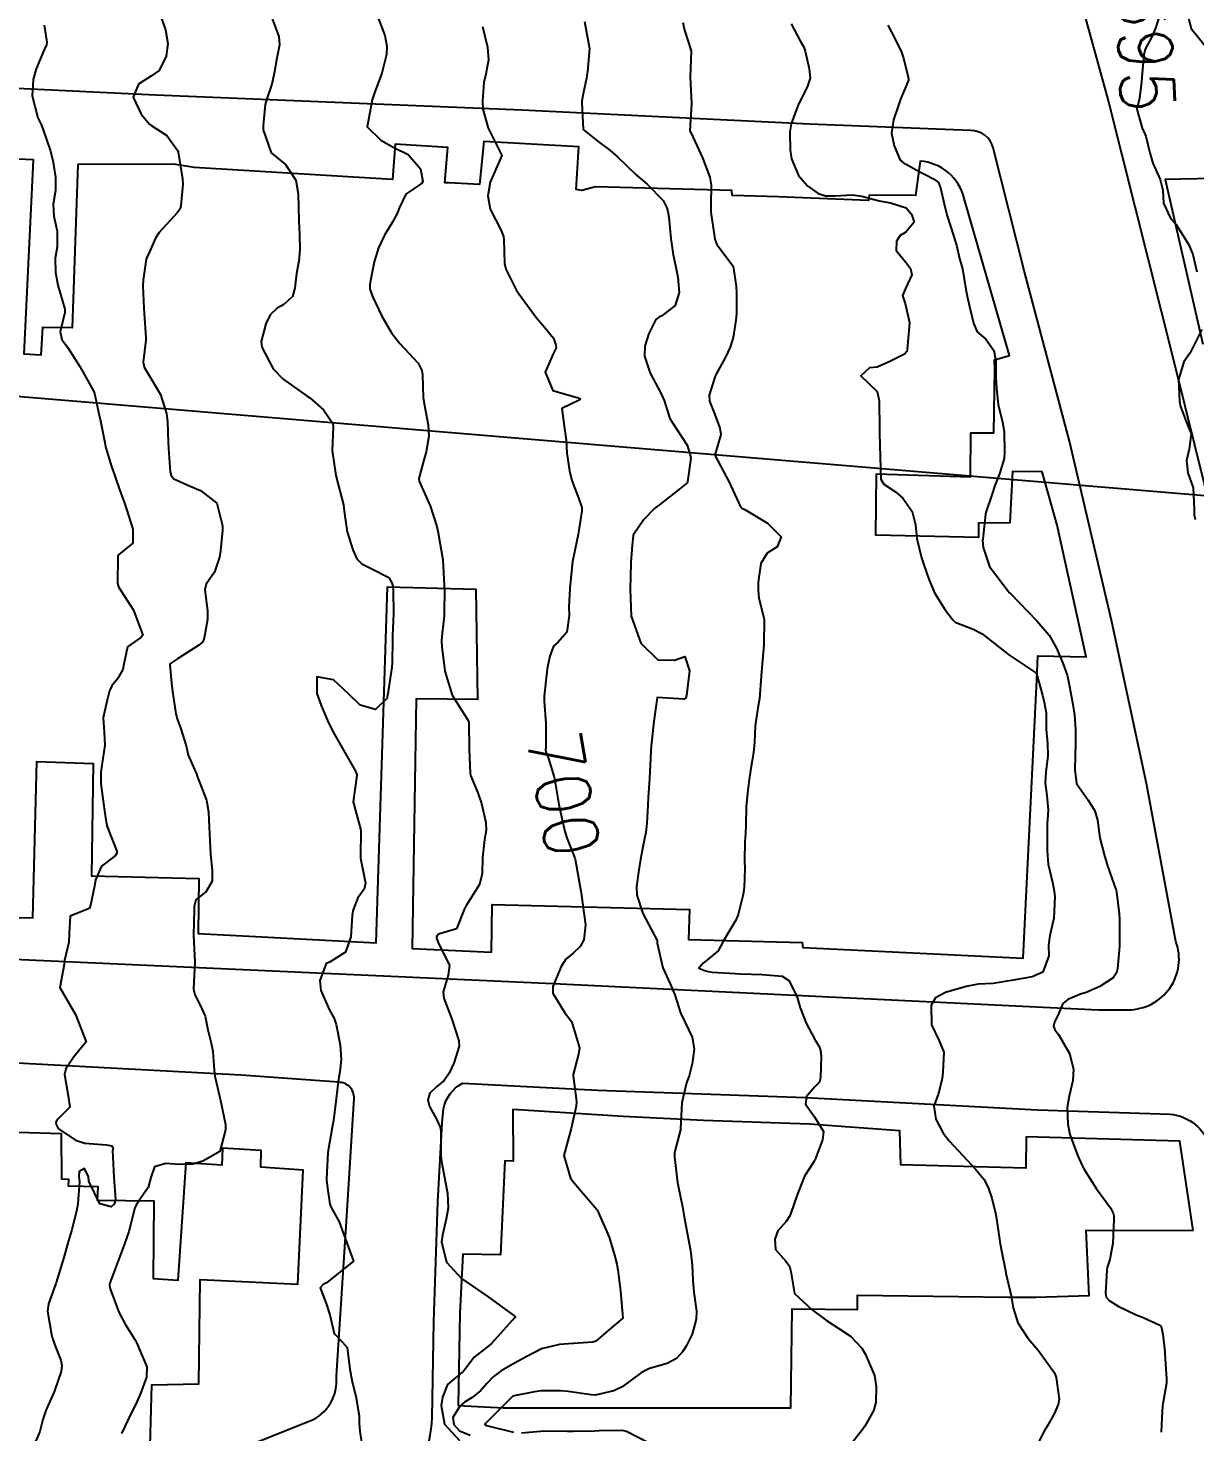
# Model space of a CAD drawing. Header units: metres. Extents: x 292545 to 299085, y 7450245 to 7463078.
# Drawn here: x 296880.8 to 296967.2, y 7453024 to 7453128 of the extents above; entities that cross this region are included whole.
import ezdxf
from ezdxf.enums import TextEntityAlignment as Align

# ---------------------------------------------------------------- set-up
doc = ezdxf.new("R2010")
doc.units = ezdxf.units.M
doc.linetypes.add('CONTINUO', pattern=[0])
for name, color, linetype in [('Cotas', 45, 'Continuous'), ('Curvas de Nivel 1m', 11, 'Continuous'), ('Curvas de Nivel 5m', 15, 'Continuous'), ('Edificações', 30, 'Continuous'), ('TEXTO', 45, 'Continuous'), ('Vias Primárias', 230, 'Continuous')]:
    doc.layers.add(name, color=color, linetype=linetype)
doc.styles.add('Style-STANDARD', font='STANDARD.shx')

msp = doc.modelspace()

# ---------------------------------------------------------------- linework, layer by layer
at = {"layer": 'Curvas de Nivel 1m', "flags": 128}
for points, elevation in [([(296890.6, 7453128.88), (296890.93, 7453127.89), (296891.1, 7453126.87), (296890.98, 7453125.94), (296890.47, 7453124.88), (296889.91, 7453124.48), (296888.94, 7453123.86), (296888.55, 7453122.9), (296889.14, 7453121.64), (296889.76, 7453120.89), (296889.86, 7453120.83), (296891.03, 7453120.05), (296891.84, 7453118.92), (296891.87, 7453118.86), (296891.88, 7453118.83), (296892.2, 7453116.86), (296892.21, 7453116.45), (296892.08, 7453114.86), (296892.02, 7453114.63), (296891.79, 7453114.32), (296890.46, 7453112.88), (296890.2, 7453112.45), (296889.75, 7453111.44), (296889.57, 7453111.06), (296889.51, 7453110.89), (296889.28, 7453109.34), (296889.26, 7453108.89), (296889.34, 7453107.26), (296889.36, 7453106.89), (296889.48, 7453105.08), (296889.48, 7453104.89), (296889.28, 7453103.27), (296889.36, 7453102.89), (296889.65, 7453102.4), (296890.56, 7453100.88), (296891.01, 7453099.47), (296891.08, 7453098.88), (296891.13, 7453097.33), (296891.15, 7453096.87), (296891.28, 7453095.15), (296891.36, 7453094.87), (296891.55, 7453094.64), (296892.77, 7453094.08), (296893.54, 7453093.76), (296894.74, 7453092.83), (296895.17, 7453091.16), (296895.16, 7453090.82), (296895.02, 7453089.3), (296894.94, 7453088.83), (296894.57, 7453087.73), (296893.95, 7453086.84), (296893.85, 7453086.44), (296894.05, 7453084.83), (296894.05, 7453084.21), (296893.79, 7453082.84), (296893.69, 7453082.56), (296893.41, 7453082.31), (296891.83, 7453081.3), (296891.39, 7453081.01), (296891.31, 7453080.95), (296891.26, 7453080.87), (296891.37, 7453079.49), (296891.46, 7453078.87), (296891.7, 7453077.22), (296891.79, 7453076.86), (296892.08, 7453076.11), (296892.46, 7453074.85), (296892.61, 7453074.16), (296893.2, 7453072.84), (296893.23, 7453072.78), (296893.29, 7453072.62), (296893.97, 7453070.83), (296894.13, 7453069.96), (296894.18, 7453068.83), (296894.22, 7453067.85), (296894.26, 7453066.83), (296894.4, 7453065.63), (296894.4, 7453064.83), (296893.96, 7453064.06), (296893.18, 7453063.45), (296893.06, 7453062.95), (296893.06, 7453062.84), (296893.06, 7453062.73), (296893.02, 7453060.84), (296893.12, 7453058.84), (296893.01, 7453056.85), (296893.1, 7453056.44), (296893.63, 7453055.38), (296893.88, 7453054.84), (296894.08, 7453053.82), (296894.31, 7453052.83), (296894.45, 7453052.23), (296894.53, 7453050.83), (296894.6, 7453050.39), (296894.96, 7453048.82), (296894.97, 7453048.78), (296895, 7453048.59), (296895.37, 7453046.82), (296895.37, 7453046.42), (296894.96, 7453044.82), (296893.7, 7453044.09), (296892.95, 7453043.89), (296891.95, 7453043.85), (296890.95, 7453043.93), (296890.13, 7453043.69), (296889.84, 7453042.88), (296889.65, 7453042.16), (296888.91, 7453041.09), (296888.78, 7453040.89), (296888.67, 7453040.65), (296888.22, 7453038.9), (296887.88, 7453037.9), (296887.51, 7453036.91), (296886.85, 7453035.14), (296886.78, 7453034.98), (296886.78, 7453034.92), (296886.84, 7453034.64), (296887.49, 7453032.91), (296887.95, 7453032.04), (296888.66, 7453030.89), (296888.71, 7453030.81), (296888.79, 7453030.67), (296889.56, 7453028.88), (296889.54, 7453028.1), (296889.09, 7453026.89), (296888.73, 7453026.1), (296888.33, 7453025.3), (296888.15, 7453024.91), (296887.69, 7453023.93)], 703), ([(296898.82, 7453128.78), (296899.34, 7453127.38), (296899.37, 7453126.78), (296899.14, 7453125.55), (296899.02, 7453124.78), (296898.82, 7453123.86), (296898.44, 7453122.78), (296898.33, 7453122.35), (296898.18, 7453120.79), (296898.17, 7453120.48), (296898.77, 7453118.78), (296899.83, 7453117.9), (296900.58, 7453116.76), (296900.77, 7453115.73), (296900.79, 7453114.76), (296900.82, 7453113.72), (296900.87, 7453112.76), (296900.89, 7453111.62), (296900.81, 7453110.76), (296900.65, 7453109.84), (296900.52, 7453108.76), (296900.35, 7453108.13), (296899.71, 7453107.54), (296899.21, 7453107.27), (296898.7, 7453106.78), (296898.37, 7453106.11), (296898.02, 7453104.79), (296898.07, 7453104.38), (296898.91, 7453102.78), (296899.64, 7453102.02), (296901.44, 7453100.75), (296901.62, 7453100.63), (296902.63, 7453099.75), (296903.33, 7453098.72), (296903.36, 7453098.48), (296903.29, 7453096.72), (296903.56, 7453094.89), (296903.59, 7453094.72), (296903.61, 7453094.67), (296904.11, 7453092.71), (296904.2, 7453092.03), (296904.39, 7453090.71), (296904.82, 7453089.38), (296905.11, 7453088.7), (296905.48, 7453088.33), (296906.18, 7453087.99), (296907.47, 7453087.33), (296907.71, 7453086.92), (296907.77, 7453086.68), (296907.8, 7453086.33), (296907.83, 7453084.67), (296907.75, 7453083.01), (296907.74, 7453082.68), (296907.73, 7453081.01), (296907.69, 7453080.68), (296907.4, 7453078.72), (296907.39, 7453078.68), (296907.36, 7453078.39), (296906.49, 7453077.55), (296905.35, 7453077.86), (296904.49, 7453078.71), (296903.38, 7453079.75), (296902.15, 7453079.97), (296902.15, 7453078.74), (296902.47, 7453077.85), (296902.93, 7453076.73), (296903.33, 7453075.92), (296904.02, 7453074.71), (296905.01, 7453072.99), (296905.11, 7453072.7), (296905.09, 7453072.5), (296904.84, 7453070.71), (296905.25, 7453069.16), (296905.38, 7453068.7), (296905.4, 7453068.54), (296905.37, 7453066.7), (296905.39, 7453066.53), (296905.75, 7453064.69), (296905.65, 7453064.24), (296905.18, 7453063.61), (296904.84, 7453062.71), (296904.77, 7453062.31), (296904.66, 7453060.71), (296904.26, 7453059.59), (296903.12, 7453058.85), (296903.03, 7453058.82), (296902.83, 7453058.73), (296902.36, 7453057.49), (296902.45, 7453056.74), (296903.09, 7453055.29), (296903.29, 7453054.93), (296903.4, 7453054.73), (296903.57, 7453054.22), (296903.88, 7453052.72), (296903.94, 7453051.62), (296903.85, 7453050.72), (296903.73, 7453050.01), (296903.57, 7453048.72), (296903.37, 7453047.11), (296903.3, 7453046.73), (296902.96, 7453044.73), (296902.87, 7453042.8), (296902.86, 7453042.73), (296902.93, 7453042.11), (296903.1, 7453040.92), (296903.18, 7453040.73), (296903.79, 7453039.6), (296904.11, 7453038.71), (296904.86, 7453036.7), (296902.85, 7453035.09), (296902.62, 7453034.96), (296902.4, 7453034.73), (296902.83, 7453033.56), (296903.1, 7453032.73), (296903.43, 7453031.35), (296904.03, 7453030.71), (296904.39, 7453030.3), (296904.6, 7453028.7), (296904.76, 7453027.77), (296905.03, 7453026.7), (296905.27, 7453025.24), (296905.27, 7453024.7), (296905.33, 7453024.09), (296905.56, 7453022.7)], 702), ([(296966.52, 7453129.43), (296966.9, 7453127.97), (296967.94, 7453126.7)], 694), ([(296881.95, 7453128.22), (296882.16, 7453126.98), (296882.13, 7453126.78), (296881.93, 7453126.36), (296881.35, 7453124.99), (296881.13, 7453124.21), (296881.06, 7453122.99), (296881.48, 7453121.37), (296881.69, 7453120.98), (296881.74, 7453120.86), (296881.86, 7453120.56), (296882.39, 7453118.97), (296882.59, 7453118.21), (296882.8, 7453116.97), (296882.8, 7453115.98), (296882.61, 7453114.97), (296882.67, 7453114.09), (296882.92, 7453112.97), (296882.91, 7453111.81), (296882.77, 7453110.97), (296882.79, 7453109.91), (296882.96, 7453108.97), (296883.47, 7453107.2), (296883.49, 7453106.96), (296883.14, 7453105.51), (296883.26, 7453104.96), (296883.67, 7453104.38), (296884.59, 7453102.95), (296885.63, 7453101.11), (296885.69, 7453100.94), (296886.03, 7453099.35), (296886.12, 7453098.93), (296886.36, 7453097.7), (296886.52, 7453096.93), (296886.94, 7453095.54), (296887.16, 7453094.92), (296887.26, 7453094.63), (296887.54, 7453093.84), (296887.87, 7453092.91), (296888.04, 7453092.39), (296888.51, 7453090.9), (296888.53, 7453089.87), (296887.48, 7453089.03), (296887.43, 7453088.97), (296887.41, 7453088.91), (296887.4, 7453088.83), (296887.38, 7453086.91), (296887.46, 7453086.64), (296888.57, 7453084.9), (296889.25, 7453083.05), (296889.1, 7453082.89), (296888.13, 7453082.18), (296887.84, 7453080.91), (296887.77, 7453080.52), (296887.38, 7453079.81), (296886.97, 7453079.31), (296886.8, 7453078.92), (296886.58, 7453078.14), (296886.33, 7453076.93), (296886.39, 7453075.87), (296886.44, 7453074.92), (296886.29, 7453073.92), (296886.14, 7453072.93), (296886.14, 7453072.08), (296886.3, 7453070.93), (296886.48, 7453069.7), (296886.6, 7453068.93), (296887.23, 7453067.31), (296887.33, 7453067.03), (296887.33, 7453066.92), (296887.22, 7453066.7), (296886.2, 7453065.95), (296885.76, 7453064.93), (296885.67, 7453064.46), (296885.37, 7453062.94), (296885.29, 7453062.82), (296885.17, 7453062.76), (296883.87, 7453062.25), (296883.8, 7453060.95), (296883.77, 7453060.33), (296883.46, 7453058.96), (296883.42, 7453058.66), (296883.1, 7453056.96), (296884.27, 7453054.95), (296885.05, 7453052.94), (296884.16, 7453051.83), (296883.56, 7453050.95), (296883.46, 7453050.52), (296883.72, 7453048.95), (296883.86, 7453048.09), (296882.99, 7453047.23), (296882.87, 7453047.08), (296882.82, 7453046.96), (296882.84, 7453046.82), (296882.98, 7453046.52), (296884.26, 7453045.65), (296884.97, 7453045.43), (296886.57, 7453045.32), (296886.97, 7453045.23), (296887.06, 7453045.01), (296887.01, 7453044.92), (296887, 7453044.88), (296887.11, 7453042.92), (296887.24, 7453041.24), (296887.14, 7453040.92), (296886.91, 7453040.73), (296886.08, 7453040.93), (296885.26, 7453042.61), (296885.24, 7453042.94), (296884.94, 7453043.55), (296884.54, 7453043.34), (296884.52, 7453042.95), (296884.57, 7453042.59), (296884.45, 7453040.95), (296884.34, 7453040.39), (296883.97, 7453038.95), (296883.72, 7453038.12), (296883.41, 7453036.96), (296882.84, 7453035.11), (296882.81, 7453035.01), (296882.8, 7453034.97), (296882.27, 7453033.53), (296882.19, 7453032.98), (296882.5, 7453031.27), (296882.58, 7453030.97), (296882.79, 7453030.35), (296883.18, 7453029.36), (296883.27, 7453028.96), (296883.21, 7453028.52), (296882.75, 7453027.17), (296882.7, 7453027.02), (296882.67, 7453026.97), (296882.07, 7453025.64), (296881.86, 7453024.98), (296881.62, 7453024.08), (296881.15, 7453022.99)], 704), ([(296906.71, 7453128.69), (296907.17, 7453127.46), (296907.32, 7453126.68), (296907.3, 7453126.05), (296906.97, 7453124.68), (296906.42, 7453123.21), (296906.25, 7453122.69), (296905.86, 7453120.7), (296906.88, 7453119.71), (296907.85, 7453119.16), (296908.92, 7453118.66), (296909.83, 7453117.6), (296909.99, 7453116.65), (296909.93, 7453116.53), (296909.81, 7453116.45), (296908.74, 7453115.72), (296908.24, 7453114.67), (296908.13, 7453114.32), (296907.78, 7453113.68), (296907.15, 7453112.68), (296906.7, 7453111.74), (296906.39, 7453110.69), (296906.08, 7453109.04), (296906.08, 7453108.69), (296906.27, 7453108.14), (296906.96, 7453106.68), (296907.22, 7453106.21), (296907.68, 7453105.45), (296908.29, 7453104.66), (296909.66, 7453103.19), (296909.93, 7453102.65), (296909.97, 7453102.33), (296910.01, 7453100.65), (296910.09, 7453100.18), (296910.4, 7453098.64), (296910.45, 7453097.79), (296910.24, 7453096.64), (296910.1, 7453096.12), (296909.71, 7453094.65), (296909.73, 7453094.47), (296910.55, 7453092.64), (296911.04, 7453091.11), (296911.14, 7453090.63), (296911.48, 7453088.63), (296911.58, 7453086.74), (296911.58, 7453086.63), (296911.59, 7453086.5), (296911.57, 7453084.63), (296911.57, 7453084.49), (296911.42, 7453083.19), (296911.38, 7453082.66), (296911.38, 7453082.63), (296911.41, 7453082.17), (296911.6, 7453080.63), (296911.63, 7453080.38), (296912.17, 7453078.62), (296913.34, 7453076.73), (296913.38, 7453076.65), (296913.39, 7453076.61), (296913.39, 7453076.56), (296913.43, 7453074.61), (296913.49, 7453072.81), (296913.54, 7453072.61), (296914.06, 7453071.38), (296914.35, 7453070.59), (296914.67, 7453069.17), (296914.68, 7453068.59), (296914.57, 7453067.92), (296914.42, 7453066.59), (296914.39, 7453065.4), (296914.18, 7453064.6), (296913.18, 7453062.98), (296913.05, 7453062.74), (296913.01, 7453062.61), (296912.48, 7453061.3), (296911.16, 7453060.9), (296911.02, 7453060.77), (296911, 7453060.63), (296911.15, 7453060.23), (296911.96, 7453058.62), (296911.86, 7453057.88), (296911.5, 7453056.63), (296911.56, 7453056.16), (296912.14, 7453054.62), (296912.65, 7453053.02), (296912.68, 7453052.61), (296912.29, 7453051.37), (296911.95, 7453050.62), (296911.58, 7453050.07), (296911.02, 7453049.64), (296910.52, 7453049.13), (296910.37, 7453048.64), (296910.5, 7453048.14), (296910.99, 7453047.27), (296911.28, 7453046.63), (296911.32, 7453046.29), (296911.32, 7453044.63), (296911.36, 7453044.22), (296911.66, 7453042.62), (296911.82, 7453041.73), (296911.86, 7453040.62), (296911.72, 7453039.81), (296911.44, 7453038.62), (296911.38, 7453038.12), (296911.75, 7453036.62), (296912.85, 7453035.41), (296914.05, 7453034.6), (296914.84, 7453034.06), (296916.65, 7453032.73), (296916.81, 7453032.61), (296916.86, 7453032.56), (296916.84, 7453032.53), (296916.81, 7453032.52), (296915.09, 7453030.59), (296914.79, 7453030.35), (296913.79, 7453029.59), (296913.05, 7453028.61), (296912.92, 7453028.46), (296912.77, 7453028.35), (296911.81, 7453027.56), (296911.46, 7453026.62), (296911.35, 7453026.01), (296911.61, 7453024.62), (296912.7, 7453023.41)], 701), ([(296921.96, 7453128.51), (296922.34, 7453126.5), (296922.2, 7453124.79), (296922.15, 7453124.51), (296922.12, 7453124.3), (296921.89, 7453123.26), (296921.77, 7453122.62), (296921.77, 7453122.51), (296921.86, 7453120.51), (296922.97, 7453119.61), (296923.85, 7453118.96), (296924.42, 7453118.47), (296925.82, 7453117.12), (296926.62, 7453116.45), (296927.8, 7453115.25), (296928.06, 7453114.7), (296928.13, 7453114.43), (296928.21, 7453114.01), (296928.37, 7453112.43), (296928.53, 7453111.21), (296928.7, 7453110.43), (296928.88, 7453109.57), (296928.98, 7453108.42), (296928.67, 7453107.46), (296927.7, 7453106.71), (296927.52, 7453106.62), (296927.26, 7453106.44), (296926.73, 7453105.4), (296926.43, 7453104.45), (296926.4, 7453103.72), (296926.82, 7453102.45), (296927.63, 7453100.97), (296927.87, 7453100.44), (296928.29, 7453099.11), (296928.72, 7453098.42), (296929.58, 7453097.13), (296929.8, 7453096.41), (296929.83, 7453096.15), (296929.6, 7453094.41), (296929.59, 7453094.37), (296929.55, 7453094.3), (296929.04, 7453093.91), (296927.54, 7453092.73), (296927.37, 7453092.61), (296927.16, 7453092.44), (296926.35, 7453091.63), (296925.58, 7453090.46), (296925.56, 7453090.4), (296925.5, 7453089.71), (296925.4, 7453088.46), (296925.39, 7453088.37), (296925.35, 7453086.46), (296925.43, 7453084.46), (296926.13, 7453082.45), (296927.39, 7453081.23), (296928.63, 7453081.2), (296929.4, 7453081.48), (296929.74, 7453080.41), (296929.52, 7453078.58), (296929.47, 7453078.42), (296929.36, 7453078.32), (296927.36, 7453078.44), (296927.11, 7453076.67), (296927.08, 7453076.44), (296926.9, 7453074.86), (296926.87, 7453074.44), (296926.81, 7453072.93), (296926.78, 7453072.45), (296926.68, 7453071.04), (296926.65, 7453070.45), (296926.58, 7453069.12), (296926.5, 7453068.45), (296926.29, 7453067.39), (296926.11, 7453066.45), (296925.98, 7453065.68), (296925.81, 7453064.45), (296925.85, 7453063.79), (296926.28, 7453062.45), (296927.16, 7453060.82), (296927.34, 7453060.44), (296927.35, 7453060.24), (296927.77, 7453058.43), (296928.3, 7453057.23), (296928.65, 7453056.42), (296929.08, 7453055.09), (296929.4, 7453054.42), (296929.94, 7453053.28), (296930.08, 7453052.4), (296929.94, 7453051.3), (296929.71, 7453050.41), (296929.53, 7453049.9), (296929.18, 7453048.42), (296929.08, 7453046.52), (296929.07, 7453046.42), (296928.98, 7453046.06), (296928.64, 7453044.75), (296928.64, 7453044.42), (296928.86, 7453042.49), (296928.88, 7453042.42), (296928.93, 7453042.15), (296929.22, 7453040.72), (296929.27, 7453040.41), (296929.34, 7453039.98), (296929.64, 7453038.41), (296929.81, 7453037.48), (296929.93, 7453036.41), (296929.99, 7453035.27), (296930.07, 7453034.41), (296930.25, 7453032.98), (296930.24, 7453032.41), (296929.93, 7453031.28), (296929.5, 7453030.41), (296929.23, 7453029.97), (296928.78, 7453029.49), (296928.08, 7453029.12), (296926.77, 7453028.75), (296926.2, 7453028.45), (296924.76, 7453027.39), (296924.14, 7453027.09), (296922.75, 7453026.78), (296922.45, 7453026.79), (296920.75, 7453027.04), (296920.18, 7453027.09), (296918.75, 7453027.1), (296918.27, 7453027.03), (296916.75, 7453026.73), (296916.63, 7453026.67), (296916.52, 7453026.56), (296914.72, 7453024.74), (296914.64, 7453024.67), (296914.58, 7453024.59), (296914.72, 7453024.53), (296914.82, 7453024.49), (296916.71, 7453024.02)], 699), ([(296929.25, 7453128.42), (296929.37, 7453127.85), (296929.84, 7453126.41), (296929.86, 7453126.33), (296929.8, 7453124.41), (296929.88, 7453122.41), (296929.77, 7453120.41), (296929.8, 7453120.35), (296929.86, 7453120.24), (296930.7, 7453118.4), (296931.24, 7453116.97), (296931.35, 7453116.39), (296931.32, 7453114.88), (296931.33, 7453114.39), (296931.6, 7453112.56), (296931.62, 7453112.39), (296931.76, 7453111.99), (296932.98, 7453110.38), (296933.19, 7453108.91), (296933.23, 7453108.37), (296933.22, 7453106.85), (296933.17, 7453106.38), (296932.97, 7453105.09), (296932.76, 7453104.38), (296932.41, 7453103.63), (296931.72, 7453102.39), (296931.7, 7453102.34), (296931.65, 7453102.23), (296931.2, 7453100.83), (296931.23, 7453100.39), (296931.61, 7453099.4), (296932, 7453098.39), (296932.07, 7453097.92), (296931.63, 7453096.39), (296931.64, 7453096.33), (296932.67, 7453094.38), (296933.53, 7453092.57), (296933.62, 7453092.46), (296933.83, 7453092.37), (296935.52, 7453091.35), (296936.54, 7453090.33), (296936.24, 7453089.59), (296935.49, 7453089.12), (296935.03, 7453088.35), (296934.83, 7453086.98), (296934.83, 7453086.35), (296934.89, 7453085.79), (296935.25, 7453084.34), (296935.27, 7453084.19), (296935.24, 7453082.34), (296935.1, 7453080.63), (296935.08, 7453080.34), (296935.06, 7453080.03), (296934.92, 7453078.35), (296934.84, 7453077.83), (296934.6, 7453076.35), (296934.55, 7453075.12), (296934.49, 7453074.35), (296934.3, 7453073.35), (296934.15, 7453072.36), (296934.06, 7453071.58), (296933.95, 7453070.36), (296933.91, 7453069.02), (296933.88, 7453068.36), (296933.84, 7453067.77), (296933.82, 7453066.36), (296933.84, 7453065.74), (296933.8, 7453064.36), (296933.72, 7453063.84), (296933.35, 7453062.37), (296933.3, 7453062.24), (296933.17, 7453061.96), (296932.59, 7453060.95), (296932.24, 7453060.38), (296931.86, 7453059.67), (296931.13, 7453059.07), (296930.76, 7453058.77), (296930.43, 7453058.4), (296930.93, 7453058.2), (296931.12, 7453058.14), (296931.41, 7453058.09), (296933.12, 7453058.01), (296933.51, 7453057.98), (296935.12, 7453057.93), (296936.6, 7453057.81), (296937.11, 7453057.48), (296937.7, 7453056.31), (296937.95, 7453055.45), (296938.38, 7453054.31), (296939.06, 7453053.06), (296939.34, 7453052.58), (296939.45, 7453052.3), (296939.49, 7453051.86), (296939.45, 7453050.3), (296939.36, 7453049.96), (296939.02, 7453049.61), (296938.42, 7453048.9), (296938.33, 7453048.31), (296938.99, 7453047.39), (296939.67, 7453046.29), (296939.59, 7453045.67), (296939.07, 7453044.3), (296939.04, 7453044.21), (296938.95, 7453044.06), (296938.25, 7453043), (296937.99, 7453042.31), (296937.69, 7453041.54), (296937.27, 7453040.32), (296937.18, 7453040.05), (296936.9, 7453039.64), (296936.29, 7453038.93), (296936.06, 7453038.33), (296936.11, 7453037.57), (296936.87, 7453036.69), (296937.15, 7453036.32), (296937.25, 7453035.93), (296937.52, 7453034.31), (296938.82, 7453033.08), (296939.9, 7453032.29), (296940.81, 7453031.71), (296941.67, 7453031.13), (296942.5, 7453030.25), (296942.79, 7453029.79), (296943.45, 7453028.24), (296943.58, 7453027.41), (296943.54, 7453026.24), (296943.37, 7453025.61), (296942.73, 7453024.48), (296942.59, 7453024.25), (296941.76, 7453023.21)], 698), ([(296937.28, 7453128.33), (296937.94, 7453127.07), (296938.21, 7453126.59), (296938.32, 7453126.31), (296938.61, 7453125), (296938.67, 7453124.31), (296938.49, 7453123.72), (296937.89, 7453122.51), (296937.82, 7453122.38), (296937.8, 7453122.32), (296937.28, 7453120.92), (296937.18, 7453120.33), (296937.21, 7453118.97), (296937.3, 7453118.33), (296937.82, 7453117.09), (296938.51, 7453116.31), (296939.28, 7453115.77), (296939.81, 7453115.58), (296940.5, 7453115.59), (296941.81, 7453115.67), (296942.5, 7453115.57), (296943.8, 7453115.22), (296944.63, 7453115.06), (296945.8, 7453114.71), (296946.19, 7453114.22), (296946.37, 7453113.63), (296945.77, 7453112.89), (296945.34, 7453112.66), (296945.07, 7453112.23), (296945.06, 7453111.54), (296945.75, 7453110.71), (296946.1, 7453110.22), (296946.22, 7453109.73), (296945.73, 7453108.72), (296945.52, 7453108.22), (296945.71, 7453107.61), (296946.04, 7453106.22), (296946.02, 7453105.89), (296945.87, 7453104.22), (296945.83, 7453104.06), (296945.67, 7453103.87), (296944.57, 7453103.33), (296943.65, 7453102.91), (296943.07, 7453102.84), (296942.44, 7453102.26), (296943.63, 7453101.11), (296943.79, 7453100.42), (296943.8, 7453100.25), (296943.81, 7453098.45), (296943.82, 7453098.25), (296943.82, 7453098.02), (296943.86, 7453096.25), (296943.92, 7453094.61), (296944.14, 7453094.24), (296944.99, 7453093.67), (296945.54, 7453093.21), (296946.24, 7453092.21), (296946.49, 7453091.23), (296946.57, 7453090.21), (296946.92, 7453088.77), (296947.13, 7453088.2), (296947.47, 7453087.2), (296947.9, 7453086.2), (296948.69, 7453084.94), (296949.24, 7453084.18), (296949.43, 7453084.02), (296950.76, 7453083.49), (296951.42, 7453083.16), (296952.71, 7453082.14), (296953.4, 7453081.6), (296954.88, 7453080.62), (296955.39, 7453080.27), (296955.46, 7453080.11), (296955.88, 7453078.61), (296956.02, 7453078.1), (296956.15, 7453077.3), (296956.16, 7453076.1), (296956.25, 7453075.03), (296956.28, 7453074.1), (296956.13, 7453072.93), (296956.08, 7453072.1), (296956.2, 7453071.18), (296956.3, 7453070.09), (296956.24, 7453069.08), (296956.24, 7453068.1), (296956.22, 7453067.08), (296956.3, 7453066.09), (296956.64, 7453064.65), (296956.75, 7453064.09), (296956.79, 7453063.69), (296956.73, 7453062.09), (296956.43, 7453060.81), (296956.33, 7453060.09), (296956.35, 7453059.31), (296955.91, 7453058.1), (296955.12, 7453057.75), (296953.73, 7453057.51), (296953.12, 7453057.4), (296952.23, 7453057.26), (296951.11, 7453057.2), (296950.24, 7453057.04), (296949.11, 7453056.71), (296948.71, 7453056.58), (296947.96, 7453056.19), (296947.63, 7453055.66), (296947.67, 7453054.19), (296948.24, 7453053.01), (296948.58, 7453052.18), (296948.51, 7453050.71), (296948.46, 7453050.19), (296948.17, 7453049.04), (296947.85, 7453048.19), (296947.98, 7453047.2), (296948.53, 7453046.18), (296948.97, 7453045.6), (296950.31, 7453044.17), (296950.95, 7453043.49), (296951.54, 7453042.76), (296951.87, 7453042.15), (296952.13, 7453041.35), (296952.44, 7453040.14), (296952.7, 7453038.32), (296952.72, 7453038.13), (296952.74, 7453037.99), (296952.87, 7453037.34), (296953.11, 7453036.13), (296953.18, 7453035.81), (296953.56, 7453034.12), (296953.72, 7453033.23), (296954.07, 7453032.12), (296954.8, 7453031), (296955.57, 7453030.1), (296956.77, 7453028.42), (296956.91, 7453028.09), (296957.13, 7453026.47), (296957.05, 7453026.09), (296956.74, 7453025.39), (296956.27, 7453024.55), (296956.02, 7453024.1), (296955.56, 7453023.25)], 697), ([(296944.43, 7453128.24), (296944.96, 7453127.25), (296945.45, 7453126.23), (296945.56, 7453125.86), (296945.92, 7453124.49), (296945.97, 7453124.22), (296945.97, 7453124.16), (296945.91, 7453124.03), (296945.38, 7453122.74), (296945.2, 7453122.23), (296944.85, 7453121.21), (296944.71, 7453120.24), (296944.9, 7453119.29), (296945.34, 7453118.23), (296945.62, 7453118.01), (296945.83, 7453117.91), (296946.49, 7453117.55), (296947.82, 7453116.85), (296948.19, 7453116.57), (296948.34, 7453116.19), (296948.61, 7453114.99), (296948.81, 7453114.18), (296949.3, 7453112.65), (296949.45, 7453112.17), (296949.52, 7453111.93), (296949.75, 7453110.96), (296949.92, 7453110.35), (296949.96, 7453110.18), (296950.22, 7453108.66), (296950.3, 7453108.17), (296950.48, 7453107.4), (296950.78, 7453106.16), (296951.05, 7453105.52), (296951.68, 7453104.97), (296952.28, 7453104.14), (296952.43, 7453103.37), (296952.44, 7453102.14), (296952.47, 7453101.31), (296952.6, 7453100.14), (296952.92, 7453098.83), (296953.04, 7453098.14), (296953.08, 7453096.64), (296953.05, 7453096.14), (296952.71, 7453094.99), (296952.36, 7453094.14), (296952.16, 7453093.53), (296951.69, 7453092.15), (296951.66, 7453092.02), (296951.51, 7453090.64), (296951.46, 7453090.2), (296951.46, 7453090.15), (296951.45, 7453090.1), (296951.5, 7453089.55), (296951.96, 7453088.15), (296953.45, 7453086.2), (296953.52, 7453086.13), (296955.43, 7453084.15), (296955.45, 7453084.13), (296955.47, 7453084.11), (296956.39, 7453083.06), (296956.93, 7453082.09), (296957.4, 7453080.98), (296957.71, 7453080.08), (296957.82, 7453079.64), (296958.12, 7453078.07), (296958.26, 7453077.16), (296958.33, 7453076.07), (296958.32, 7453075.08), (296958.31, 7453074.07), (296958.28, 7453073.09), (296958.4, 7453072.07), (296959.27, 7453070.84), (296959.77, 7453070.05), (296959.95, 7453069.36), (296960.14, 7453068.05), (296960.46, 7453066.82), (296960.68, 7453066.05), (296961.2, 7453064.57), (296961.34, 7453064.18), (296961.36, 7453064.04), (296961.57, 7453062.42), (296961.6, 7453062.03), (296961.6, 7453061.6), (296961.58, 7453060.03), (296961.44, 7453058.35), (296961.37, 7453058.04), (296961.12, 7453057.67), (296960.14, 7453057.03), (296959.11, 7453056.59), (296958.71, 7453056.46), (296957.76, 7453056.07), (296957.4, 7453055.77), (296957.09, 7453055.06), (296956.77, 7453054.4), (296956.7, 7453054.09), (296956.81, 7453053.82), (296957.07, 7453053.48), (296957.89, 7453052.07), (296958.19, 7453050.92), (296958.13, 7453050.07), (296957.85, 7453048.91), (296957.72, 7453048.08), (296957.76, 7453046.85), (296957.9, 7453046.08), (296958.48, 7453044.55), (296958.71, 7453044.06), (296958.78, 7453043.89), (296958.95, 7453043.53), (296959.89, 7453042.05), (296960.92, 7453040.64), (296961.12, 7453040.24), (296961.16, 7453040.04), (296961.16, 7453039.78), (296961.09, 7453038.04), (296960.87, 7453036.83), (296960.68, 7453036.23), (296960.65, 7453036.04), (296960.55, 7453034.33), (296960.61, 7453034.04), (296960.83, 7453033.79), (296961.49, 7453033.37), (296962.82, 7453032.73), (296963.34, 7453032.53), (296964.53, 7453031.99), (296964.67, 7453031.85), (296964.81, 7453031.28), (296964.94, 7453029.99), (296964.95, 7453029.83), (296965.08, 7453027.99), (296965.07, 7453027.67), (296964.78, 7453025.99), (296964.78, 7453025.95), (296964.73, 7453025.11), (296964.67, 7453024.04)], 696), ([(296917.29, 7453023.98), (296918.72, 7453024.11), (296919.12, 7453024.14), (296920.72, 7453024.11), (296921.13, 7453024.1), (296922.72, 7453024.13), (296923.05, 7453024.15), (296924.72, 7453024.17), (296925.08, 7453024.1), (296926.71, 7453023.26)], 699)]:
    msp.add_lwpolyline(points, dxfattribs=dict(at, elevation=elevation))
at = {"layer": 'Curvas de Nivel 5m', "flags": 128}
for points, elevation in [([(296964.67, 7453129.31), (296964.25, 7453128.01), (296963.95, 7453127.31), (296963.5, 7453126.45), (296963.39, 7453126.02), (296963.27, 7453124.67), (296963.23, 7453124.02), (296963.08, 7453122.83), (296962.88, 7453122.02), (296963.27, 7453120.61), (296963.54, 7453120.01), (296963.84, 7453118.77), (296964.05, 7453118.01), (296964.61, 7453116.79), (296964.79, 7453116), (296964.85, 7453115.04), (296965.35, 7453113.99), (296965.79, 7453113.47), (296966.72, 7453111.97), (296967.02, 7453111.24), (296967.32, 7453109.97)], 695), ([(296914.41, 7453128.14), (296914.79, 7453126.59), (296914.86, 7453125.65), (296914.67, 7453124.59), (296914.52, 7453123.98), (296914.41, 7453122.59), (296914.45, 7453122.02), (296914.84, 7453120.59), (296915.84, 7453118.58), (296915.24, 7453117.17), (296914.98, 7453116.59), (296914.8, 7453115.59), (296914.99, 7453114.59), (296915.78, 7453113.06), (296915.98, 7453112.58), (296916, 7453112.35), (296916.05, 7453110.58), (296916.14, 7453110.17), (296916.92, 7453108.57), (296917.71, 7453107.49), (296918.42, 7453106.55), (296919.01, 7453105.86), (296919.68, 7453105.06), (296919.85, 7453104.53), (296919.87, 7453104.33), (296919.67, 7453103.93), (296919.06, 7453102.54), (296919.63, 7453101.17), (296921.5, 7453100.64), (296921.62, 7453100.57), (296921.65, 7453100.51), (296921.62, 7453100.48), (296920.3, 7453099.84), (296920.47, 7453098.52), (296920.6, 7453097.5), (296920.65, 7453096.52), (296920.86, 7453095.22), (296921.03, 7453094.52), (296921.54, 7453093.16), (296921.77, 7453092.51), (296921.78, 7453092.25), (296921.5, 7453090.51), (296921.15, 7453088.85), (296921.09, 7453088.51), (296921.02, 7453088.05), (296920.87, 7453086.52), (296920.81, 7453085.14), (296920.83, 7453084.52), (296920.66, 7453083.27), (296919.99, 7453082.52), (296919.68, 7453082.25), (296919.4, 7453081.51), (296919.23, 7453080.68), (296919.21, 7453080.53), (296919.19, 7453080.34), (296918.98, 7453078.54), (296918.99, 7453078.16), (296919.11, 7453076.53), (296919.1, 7453074.75), (296919.08, 7453074.53), (296919.12, 7453074.34), (296919.31, 7453073.92), (296919.72, 7453072.53), (296919.81, 7453072), (296920.06, 7453070.52), (296920.28, 7453069.49), (296920.52, 7453068.52), (296920.69, 7453067.97), (296921.22, 7453066.62), (296921.26, 7453066.51), (296921.27, 7453066.46), (296921.63, 7453064.51), (296921.71, 7453063.98), (296921.93, 7453062.5), (296922.05, 7453061.61), (296921.91, 7453060.5), (296921.64, 7453060.01), (296921.14, 7453059.51), (296920.58, 7453059.07), (296920.23, 7453058.52), (296919.61, 7453057.03), (296919.61, 7453056.53), (296920.51, 7453055.09), (296920.96, 7453054.51), (296921, 7453054.44), (296921.07, 7453054.23), (296921.59, 7453052.5), (296921.53, 7453052.03), (296921.13, 7453050.51), (296921.13, 7453050.41), (296921.37, 7453048.51), (296921.34, 7453048.17), (296920.98, 7453046.51), (296920.44, 7453044.52), (296920.94, 7453042.83), (296921.17, 7453042.51), (296922.91, 7453040.49), (296923.79, 7453038.48), (296924.19, 7453037.15), (296924.35, 7453036.48), (296924.43, 7453036.05), (296924.64, 7453034.47), (296924.81, 7453032.47), (296923.73, 7453031.55), (296922.8, 7453030.77), (296922.59, 7453030.69), (296920.79, 7453030.57), (296920.11, 7453030.52), (296918.79, 7453030.2), (296917.7, 7453029.64), (296916.78, 7453029.13), (296915.79, 7453028.57), (296915.21, 7453028.14), (296914.76, 7453027.65), (296914.26, 7453027.09), (296913.64, 7453026.6), (296913.09, 7453026.25), (296912.74, 7453025.95), (296912.22, 7453025.12), (296912.28, 7453024.61), (296912.72, 7453024.14), (296913.49, 7453023.82)], 700), ([(296967.69, 7453105.68), (296966.82, 7453103.97), (296966.35, 7453103.29), (296965.95, 7453101.99), (296966.03, 7453100.39), (296966.1, 7453099.98), (296966.52, 7453098.88), (296966.89, 7453097.97), (296966.74, 7453096.82), (296966.54, 7453095.98), (296966.66, 7453095.07), (296967.04, 7453093.97), (296967.11, 7453092.38), (296967.11, 7453091.97), (296967.18, 7453091.63)], 695)]:
    msp.add_lwpolyline(points, dxfattribs=dict(at, elevation=elevation))
at = {"layer": 'Edificações', "elevation": 712}
msp.add_lwpolyline([(296877.55, 7453062.2), (296881.12, 7453062.13), (296881.42, 7453073.7), (296885.59, 7453073.56), (296885.46, 7453065.23), (296893.41, 7453065.04), (296893.35, 7453060.96), (296906.54, 7453060.28), (296907.38, 7453086.64), (296913.92, 7453086.45), (296914.05, 7453078.28), (296909.5, 7453078.34), (296909.2, 7453059.86), (296915.07, 7453059.57), (296915.13, 7453063.1), (296929.75, 7453062.73), (296929.67, 7453060.52), (296938.08, 7453060.3), (296938.14, 7453059.92), (296954.45, 7453059.14), (296955.46, 7453079.74), (296955.54, 7453081.53), (296959.12, 7453081.44), (296956.98, 7453091.19), (296955.86, 7453095.15), (296953.67, 7453095.17), (296953.47, 7453091.38), (296951.15, 7453091.36), (296951.15, 7453090.28), (296943.55, 7453090.47), (296943.6, 7453094.99), (296950.55, 7453094.79), (296950.59, 7453098.04), (296952.29, 7453098.03), (296952.36, 7453102.73), (296952.33, 7453103.44), (296953.45, 7453103.76), (296950.08, 7453115.38, 0.330033), (296946.82, 7453118.16), (296946.48, 7453115.62), (296943.06, 7453115.64), (296943.01, 7453115.25), (296936.34, 7453115.51), (296932.9, 7453115.62), (296932.89, 7453115.99), (296922.78, 7453116.26), (296921.77, 7453115.98), (296921.35, 7453116.07), (296921.55, 7453119.22), (296914.51, 7453119.62), (296914.19, 7453116.44), (296911.95, 7453116.55), (296911.62, 7453116.56), (296911.84, 7453119.18), (296907.95, 7453119.41), (296907.75, 7453116.8), (296904.04, 7453117.02), (296893.06, 7453117.68), (296891.54, 7453117.94), (296884.45, 7453117.91), (296884.02, 7453105.81), (296881.84, 7453105.85), (296881.71, 7453103.78), (296880.47, 7453103.86), (296881.15, 7453118.25), (296872.57, 7453118.63)], format="xyb", dxfattribs=at)
at = {"layer": 'Edificações'}
msp.add_lwpolyline([(296970.87, 7453116.93), (296964.98, 7453116.8), (296967.77, 7453104.6)], dxfattribs=at)
msp.add_lwpolyline([(296967.04, 7453038.96), (296966.05, 7453045.58), (296954.67, 7453045.9), (296954.65, 7453043.59), (296945.39, 7453043.84), (296945.32, 7453046.35), (296938.62, 7453046.85), (296930.77, 7453047.12), (296924.84, 7453047.41), (296916.66, 7453047.92), (296916.68, 7453044.11), (296916.06, 7453044.12), (296915.74, 7453037.17), (296912.96, 7453037.21), (296912.73, 7453032.85), (296912.6, 7453026), (296915.97, 7453025.84), (296937.25, 7453025.83), (296937.35, 7453033.16), (296942.18, 7453033.12), (296942.18, 7453034.18), (296953.36, 7453034.04), (296955.4, 7453034.04), (296959.33, 7453034.16), (296959.13, 7453038.99)], close=True, dxfattribs=at)
at = {"layer": 'Edificações', "elevation": 715.89}
msp.add_lwpolyline([(296889.74, 7453021.22), (296889.93, 7453027.54), (296893.41, 7453027.6), (296893.5, 7453035.34), (296900.74, 7453034.98), (296901.14, 7453043.44), (296897.99, 7453043.65), (296898.02, 7453044.89), (296895.16, 7453045.06), (296895.11, 7453043.81), (296892.45, 7453043.98), (296891.86, 7453035.27), (296890.04, 7453035.39), (296890.09, 7453041.14), (296885.9, 7453041.18), (296885.94, 7453042.2), (296883.75, 7453042.25), (296883.77, 7453042.75), (296883.25, 7453042.76), (296883.23, 7453046.12), (296865.51, 7453046.66)], dxfattribs=at)
at = {"layer": 'TEXTO', "linetype": 'CONTINUO'}
msp.add_polyline3d([(296797.54, 7453107.63, 0), (297004.22, 7453090.37, 0)], dxfattribs=at)
at = {"layer": 'Vias Primárias'}
msp.add_lwpolyline([(296942.69, 7453248.71), (296943.82, 7453224.14), (296944.49, 7453204.52), (296945.76, 7453181.27), (296946.63, 7453175.62), (296951.61, 7453156.07), (296955.52, 7453141.63), (296960.77, 7453122.55), (296965.67, 7453103.12), (296970.09, 7453085.3), (296974.32, 7453064.25), (296977.73, 7453046.07), (296980.67, 7453025.13), (296981.77, 7453007.47), (296980.58, 7452991.18), (296978.92, 7452977.33), (296978.6, 7452969.44), (296974.41, 7452949.38)], dxfattribs=at)
for points, elevation in [([(296801.53, 7453062.7), (296844.72, 7453060.59), (296876.43, 7453059.22), (296919.64, 7453057.25), (296960.03, 7453055.31), (296962.23, 7453055.31, 0.520102), (296965.77, 7453060.36), (296963.59, 7453072.06), (296961.01, 7453084.05), (296957.89, 7453097.41), (296954.56, 7453109.97), (296952.24, 7453119.14, 0.347733), (296950.56, 7453120.43), (296938.64, 7453120.9), (296917.33, 7453121.94), (296890.23, 7453123.05), (296864.46, 7453124.27), (296838.72, 7453125.59), (296814.04, 7453126.68)], 711.52), ([(296904.9, 7453048.74, 0.437308), (296903.76, 7453049.94), (296896.55, 7453050.47), (296875.78, 7453051.59), (296856.26, 7453052.42), (296841.83, 7453053.13), (296838.02, 7453053.31), (296837.89, 7453055.12), (296818.16, 7453056.01), (296800.37, 7453056.77)], 713.87), ([(296802.81, 7452986.56), (296818.85, 7452992.6), (296838.04, 7453000.08), (296860.12, 7453008.52), (296880.09, 7453016.29), (296901.58, 7453024.84, 0.33939), (296903.59, 7453028.21), (296904.28, 7453038.88), (296904.9, 7453048.74)], 713.87)]:
    msp.add_lwpolyline(points, format="xyb", dxfattribs=dict(at, elevation=elevation))
msp.add_lwpolyline([(296907.77, 7453019.04, 0.216173), (296910.68, 7453025.12), (296910.81, 7453032.2), (296911.11, 7453041.1), (296911.43, 7453046.95), (296911.52, 7453047.98, -0.21709), (296912.92, 7453049.87), (296922.94, 7453049.37), (296938.34, 7453048.82), (296955.52, 7453047.89), (296965.34, 7453047.59, -0.264528), (296968.15, 7453045.57)], format="xyb", dxfattribs=at)

# ---------------------------------------------------------------- texts
at = {"layer": 'Cotas', "style": 'Style-STANDARD'}
for s, rotation, p in [('695', 272.4688, (296963.51, 7453126.45, 695)), ('700', 279.9291, (296920.42, 7453071.3, 700))]:
    msp.add_text(s, height=4, rotation=rotation, dxfattribs=at).set_placement(p, align=Align.MIDDLE_CENTER)

doc.saveas('drawing.dxf')
